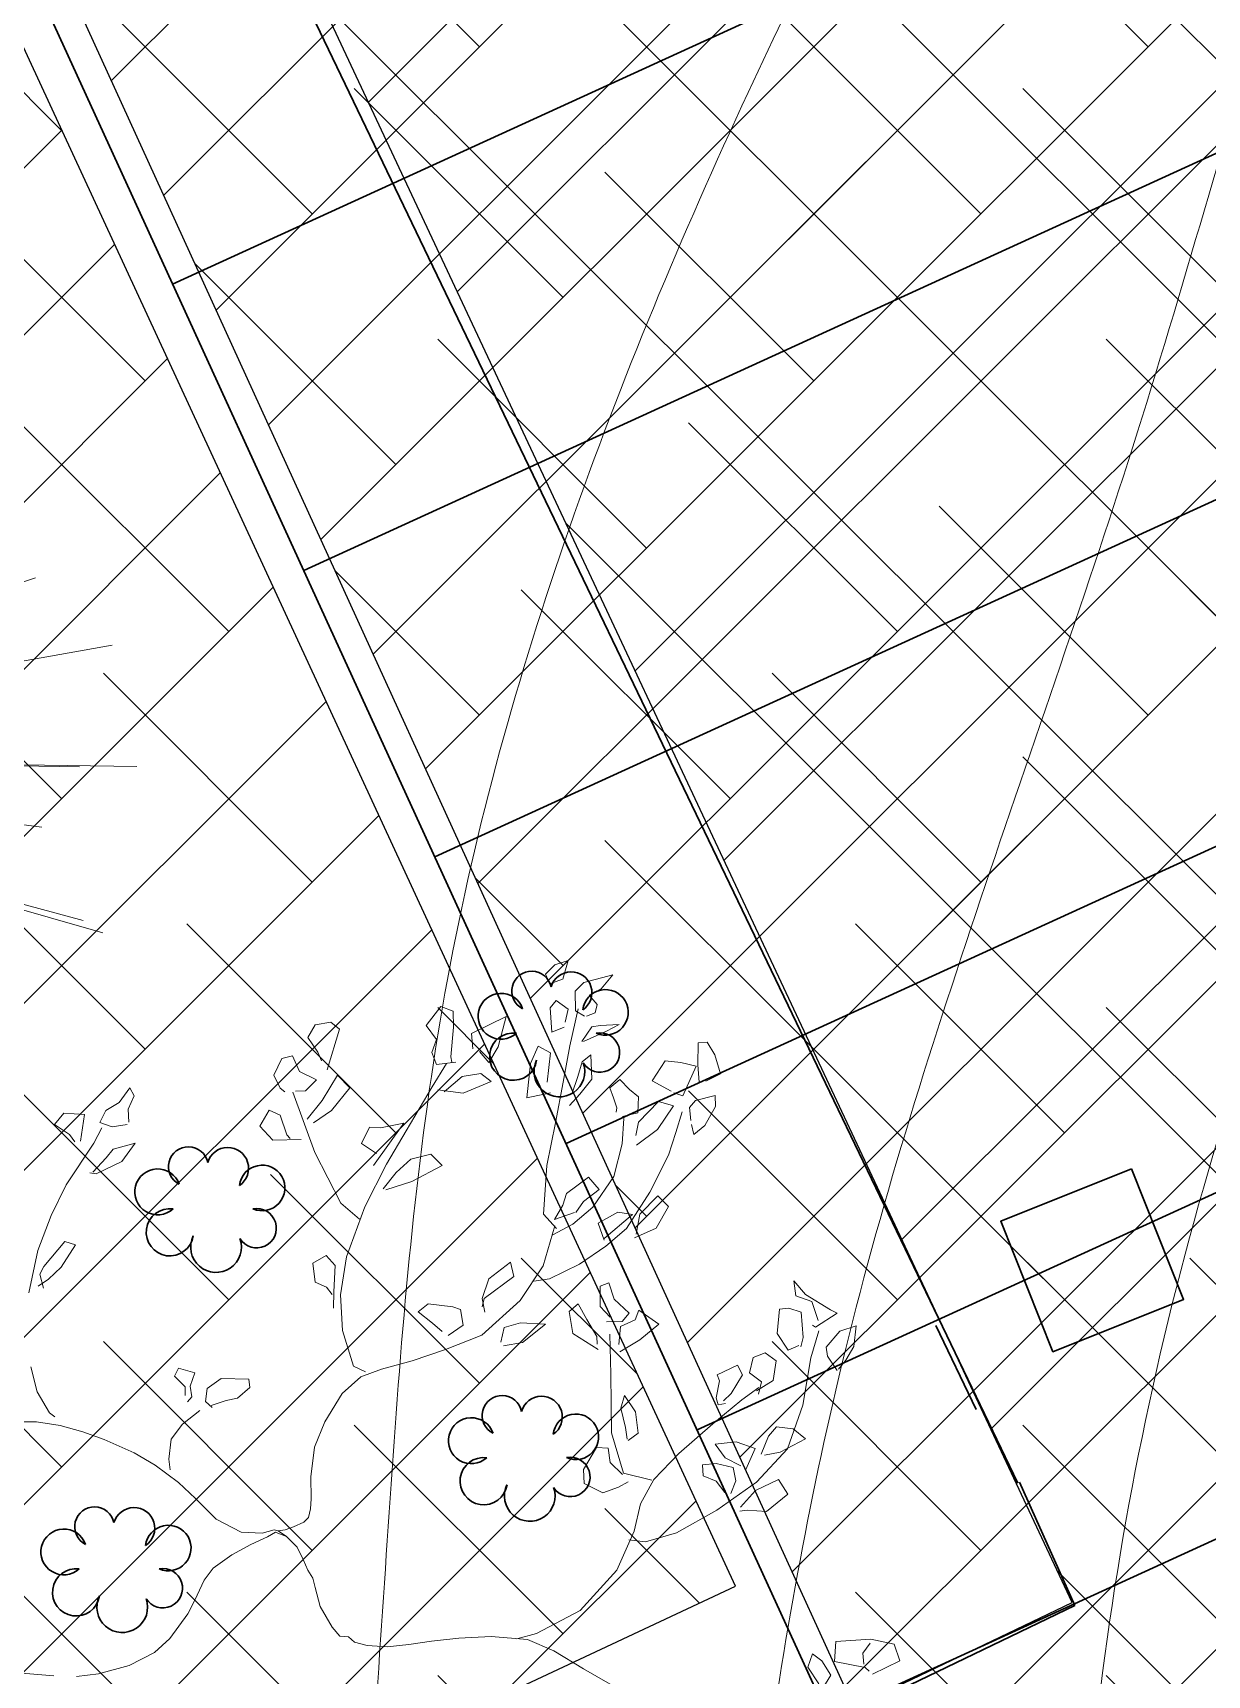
# Model space of a CAD drawing. Header units: millimetres. Extents: x 5637 to 6048, y 3385 to 3927.
# Drawn here: x 5844.73 to 5848.45, y 3737.93 to 3743.14 of the extents above; entities that cross this region are included whole.
import ezdxf

# ---------------------------------------------------------------- set-up
doc = ezdxf.new("R2010")
doc.units = ezdxf.units.MM
doc.linetypes.add('DASHEDX2', pattern=[38.1, 25.4, -12.7])
doc.layers.add('Contour Lines', color=253, linetype='Continuous')
for name, color, linetype, lineweight in [('hatch', 253, 'Continuous', 13), ('project gr', 250, 'Continuous', 30), ('road', 19, 'Continuous', 30), ('trees new', 7, 'Continuous', 20)]:
    doc.layers.add(name, color=color, linetype=linetype, lineweight=lineweight)
doc.layers.add('plants1', color=7, linetype='Continuous', true_color=0x89ee5d)
doc.styles.get("Standard").update_dxf_attribs({"font": 'arial.ttf'})
pattern_1 = [(45, (2816.3681, -1263.7476), (-0.265165043, 0.265165043), []), (135, (2816.3681, -1263.7476), (-0.79549513, 0.265165043), [0.9375, -0.5625])]

# ---------------------------------------------------------------- blocks, each defined once
blk = doc.blocks.new('LCCNDP03')
at = {"color": 0}
for p in [(0.3595, 0.2487), (0.4314, 0.2157), (0.4765, 0.1311), (0.4339, 0.1181), (0.4194, 0.065), (0.4706, 0.0046), (0.488, 0)]:
    blk.add_line(p, (-0.009, -0.0059), dxfattribs=at)
at = {"color": 0, "flags": 1}
for tag, p in [('SIZE', (0, 0)), ('ITEM', (0, -0.0701))]:
    blk.add_attdef(tag, p, '', height=0.0409, dxfattribs=at)
blk = doc.blocks.new('F1')
at = {"color": 92, "linetype": 'Continuous'}
for p, q in [((0.3321, -0.0823), (0.326, -0.0939)), ((0.3425, -0.0984), (0.334, -0.0872)), ((0.2968, -0.0966), (0.2781, -0.1073)), ((0.3021, -0.1009), (0.2993, -0.0986)), ((0.324, -0.1036), (0.3021, -0.1009)), ((0.3033, -0.1032), (0.3044, -0.1108)), ((0.3241, -0.1177), (0.324, -0.1036)), ((0.326, -0.0939), (0.3331, -0.1036)), ((0.3331, -0.1036), (0.3398, -0.1081)), ((0.3398, -0.1081), (0.3425, -0.0984)), ((0.2781, -0.1073), (0.2829, -0.1187)), ((0.3044, -0.1108), (0.2998, -0.1183)), ((0.2829, -0.1187), (0.2996, -0.121)), ((0.2996, -0.121), (0.3241, -0.1177)), ((0.3648, -0.2191), (0.3791, -0.2059)), ((0.3791, -0.2059), (0.3928, -0.2061)), ((0.3976, -0.2079), (0.3878, -0.2202)), ((0.3928, -0.2061), (0.3978, -0.205)), ((0.372, -0.2291), (0.3648, -0.2191)), ((0.405, -0.217), (0.402, -0.2262)), ((0.4158, -0.2249), (0.4093, -0.2175)), ((0.4778, -0.2202), (0.4843, -0.2162)), ((0.4843, -0.2162), (0.495, -0.2113)), ((0.495, -0.2113), (0.5087, -0.217)), ((0.5087, -0.217), (0.5098, -0.2268)), ((0.3878, -0.2202), (0.372, -0.2291)), ((0.402, -0.2262), (0.4045, -0.2353)), ((0.4253, -0.2282), (0.4158, -0.2249)), ((0.4263, -0.2357), (0.4253, -0.2282)), ((0.4912, -0.233), (0.482, -0.2253)), ((0.5098, -0.2268), (0.5017, -0.2429)), ((0.3955, -0.2346), (0.3901, -0.2498)), ((0.4106, -0.2419), (0.3993, -0.2369)), ((0.4045, -0.2353), (0.4168, -0.2373)), ((0.4183, -0.251), (0.4106, -0.2419)), ((0.4168, -0.2373), (0.4263, -0.2357)), ((0.4935, -0.2431), (0.4912, -0.233)), ((0.5017, -0.2429), (0.4935, -0.2431)), ((0.884, -0.2388), (0.8881, -0.2413)), ((0.3721, -0.2483), (0.355, -0.2591)), ((0.3831, -0.2456), (0.3721, -0.2483)), ((0.3811, -0.2591), (0.3855, -0.246)), ((0.3901, -0.2498), (0.4036, -0.2537)), ((0.4036, -0.2537), (0.4183, -0.251)), ((0.4796, -0.2493), (0.473, -0.2551)), ((0.4823, -0.2585), (0.4805, -0.2504)), ((0.7644, -0.2585), (0.7747, -0.2541)), ((0.7739, -0.2529), (0.7789, -0.2568)), ((0.355, -0.2591), (0.3643, -0.2655)), ((0.3643, -0.2655), (0.376, -0.2661)), ((0.376, -0.2661), (0.3811, -0.2591)), ((0.473, -0.2551), (0.476, -0.2698)), ((0.4863, -0.2719), (0.4823, -0.2585)), ((0.7484, -0.2686), (0.7564, -0.2607)), ((0.7564, -0.2607), (0.7644, -0.2585)), ((0.7782, -0.2659), (0.769, -0.2738)), ((0.7789, -0.2568), (0.7782, -0.2659)), ((0.7915, -0.2556), (0.7887, -0.2593)), ((0.7887, -0.2593), (0.7904, -0.2669)), ((0.7939, -0.2661), (0.7935, -0.2601)), ((0.8019, -0.2732), (0.7939, -0.2661)), ((0.476, -0.2698), (0.4845, -0.281)), ((0.4845, -0.281), (0.4863, -0.2719)), ((0.7494, -0.2746), (0.7484, -0.2686)), ((0.769, -0.2738), (0.7494, -0.2746)), ((0.7904, -0.2669), (0.7877, -0.2765)), ((0.7877, -0.2765), (0.7994, -0.279)), ((0.7994, -0.279), (0.8019, -0.2732)), ((0.3888, -0.297), (0.3901, -0.2881)), ((0.4025, -0.3011), (0.4096, -0.2874)), ((0.4096, -0.2874), (0.4146, -0.2819)), ((0.413, -0.28), (0.418, -0.2787)), ((0.418, -0.2787), (0.4198, -0.2835)), ((0.4198, -0.2835), (0.4183, -0.2957)), ((0.3806, -0.2986), (0.3793, -0.3125)), ((0.3918, -0.2905), (0.3806, -0.2986)), ((0.3975, -0.3028), (0.3888, -0.297)), ((0.4063, -0.3075), (0.4025, -0.3011)), ((0.4203, -0.2999), (0.4063, -0.3075)), ((0.4183, -0.2957), (0.4203, -0.2999)), ((0.3305, -0.3162), (0.3351, -0.3096)), ((0.336, -0.3086), (0.3436, -0.3183)), ((0.3793, -0.3125), (0.3876, -0.3177)), ((0.3958, -0.3137), (0.3975, -0.3028)), ((0.4897, -0.3113), (0.4763, -0.3208)), ((0.5052, -0.3121), (0.5238, -0.322)), ((0.5718, -0.31), (0.5587, -0.3133)), ((0.5722, -0.3231), (0.574, -0.3125)), ((0.3255, -0.3262), (0.3305, -0.3162)), ((0.3436, -0.3183), (0.3448, -0.3245)), ((0.3616, -0.3303), (0.3626, -0.3235)), ((0.3641, -0.3243), (0.3715, -0.3206)), ((0.3715, -0.3206), (0.38, -0.3317)), ((0.3876, -0.3177), (0.3958, -0.3137)), ((0.4763, -0.3208), (0.4636, -0.3328)), ((0.4905, -0.3293), (0.4908, -0.3166)), ((0.5067, -0.3212), (0.506, -0.3158)), ((0.5145, -0.3326), (0.5067, -0.3212)), ((0.5238, -0.322), (0.5273, -0.3373)), ((0.5587, -0.3133), (0.5433, -0.3274)), ((0.561, -0.3272), (0.5722, -0.3231)), ((0.6112, -0.3148), (0.6012, -0.3228)), ((0.6012, -0.3228), (0.6038, -0.3336)), ((0.6228, -0.3226), (0.6157, -0.3173)), ((0.6335, -0.3299), (0.6228, -0.3226)), ((0.3248, -0.3409), (0.3255, -0.3262)), ((0.3448, -0.3245), (0.336, -0.3363)), ((0.364, -0.3479), (0.3616, -0.3303)), ((0.38, -0.3317), (0.3796, -0.3489)), ((0.4636, -0.3328), (0.4785, -0.3417)), ((0.4785, -0.3417), (0.4805, -0.3346)), ((0.4805, -0.3346), (0.4905, -0.3293)), ((0.4895, -0.3328), (0.485, -0.339)), ((0.5005, -0.332), (0.4895, -0.3328)), ((0.5058, -0.3423), (0.4982, -0.3353)), ((0.5213, -0.3433), (0.5145, -0.3326)), ((0.5433, -0.3274), (0.561, -0.3272)), ((0.5867, -0.333), (0.5892, -0.3425)), ((0.6038, -0.3336), (0.6095, -0.3351)), ((0.6095, -0.3351), (0.6268, -0.3361)), ((0.6268, -0.3361), (0.6335, -0.3299)), ((0.6932, -0.3286), (0.6939, -0.34)), ((0.8867, -0.3444), (0.8952, -0.3355)), ((0.8952, -0.3355), (0.9021, -0.3299)), ((0.8981, -0.3288), (0.9014, -0.3384)), ((0.336, -0.3363), (0.3248, -0.3409)), ((0.3533, -0.338), (0.3388, -0.3489)), ((0.3571, -0.356), (0.3518, -0.3429)), ((0.3556, -0.3394), (0.3533, -0.338)), ((0.485, -0.339), (0.4963, -0.3483)), ((0.5067, -0.3566), (0.5058, -0.3423)), ((0.5273, -0.3373), (0.5213, -0.3433)), ((0.568, -0.3593), (0.5877, -0.3425)), ((0.5892, -0.3425), (0.5853, -0.3566)), ((0.5877, -0.3425), (0.5888, -0.3365)), ((0.6939, -0.34), (0.6942, -0.3587)), ((0.6992, -0.3429), (0.6949, -0.3382)), ((0.7075, -0.346), (0.6992, -0.3429)), ((0.71, -0.3593), (0.7075, -0.346)), ((0.8777, -0.3609), (0.8867, -0.3444)), ((0.8989, -0.3442), (0.8854, -0.3626)), ((0.9014, -0.3384), (0.8989, -0.3442)), ((0.3388, -0.3489), (0.3435, -0.351)), ((0.3435, -0.351), (0.3618, -0.3607)), ((0.3686, -0.3593), (0.3571, -0.356)), ((0.373, -0.3502), (0.364, -0.3479)), ((0.3796, -0.3489), (0.373, -0.3502)), ((0.4963, -0.3483), (0.5007, -0.3595)), ((0.5007, -0.3595), (0.5067, -0.3566)), ((0.5853, -0.3566), (0.571, -0.3694)), ((0.6942, -0.3587), (0.7009, -0.3653)), ((0.3618, -0.3607), (0.3708, -0.3696)), ((0.3708, -0.3696), (0.3686, -0.3593)), ((0.571, -0.3694), (0.568, -0.3593)), ((0.7009, -0.3653), (0.71, -0.3593)), ((0.8854, -0.3626), (0.8777, -0.3609)), ((0.4848, -0.3924), (0.4701, -0.4001)), ((0.5063, -0.3905), (0.4875, -0.4086)), ((0.5112, -0.4009), (0.5062, -0.3893)), ((0.4701, -0.4001), (0.4625, -0.416)), ((0.4823, -0.4092), (0.4838, -0.3949)), ((0.4978, -0.4096), (0.5112, -0.4009)), ((0.5283, -0.4073), (0.542, -0.4015)), ((0.542, -0.4015), (0.5368, -0.4119)), ((0.4625, -0.416), (0.4705, -0.4231)), ((0.4705, -0.4231), (0.4823, -0.4092)), ((0.4875, -0.4086), (0.4978, -0.4096)), ((0.512, -0.4247), (0.5225, -0.4154)), ((0.5225, -0.4154), (0.5273, -0.4073)), ((0.5368, -0.4119), (0.5348, -0.4202)), ((0.6622, -0.4144), (0.6443, -0.4214)), ((0.6557, -0.427), (0.6639, -0.415)), ((0.8492, -0.4216), (0.8666, -0.4119)), ((0.8691, -0.4129), (0.8604, -0.4235)), ((0.8666, -0.4119), (0.8711, -0.4123)), ((0.5202, -0.4328), (0.512, -0.4247)), ((0.5348, -0.4202), (0.5202, -0.4328)), ((0.6443, -0.4214), (0.6235, -0.434)), ((0.646, -0.4371), (0.6557, -0.427)), ((0.8407, -0.4353), (0.8492, -0.4216)), ((0.8604, -0.4235), (0.8559, -0.4299)), ((0.6235, -0.434), (0.6322, -0.4415)), ((0.6322, -0.4415), (0.646, -0.4371)), ((0.6719, -0.4309), (0.6525, -0.4622)), ((0.6815, -0.4458), (0.6704, -0.4394)), ((0.8559, -0.4299), (0.8407, -0.4353)), ((0.8791, -0.434), (0.8777, -0.4529)), ((0.8872, -0.4382), (0.8831, -0.4332)), ((0.8982, -0.4446), (0.8872, -0.4382)), ((0.6765, -0.4576), (0.6815, -0.4458)), ((0.724, -0.4458), (0.744, -0.444)), ((0.7344, -0.4483), (0.7319, -0.446)), ((0.74, -0.4618), (0.7344, -0.4483)), ((0.744, -0.444), (0.7537, -0.4531)), ((0.8472, -0.4589), (0.8461, -0.4498)), ((0.8471, -0.4481), (0.8576, -0.4456)), ((0.8576, -0.4456), (0.8664, -0.4481)), ((0.8664, -0.4481), (0.8627, -0.4568)), ((0.8922, -0.4529), (0.8982, -0.4446)), ((0.4878, -0.4576), (0.4738, -0.4698)), ((0.6525, -0.4622), (0.6687, -0.4578)), ((0.6687, -0.4578), (0.6765, -0.4576)), ((0.7162, -0.458), (0.704, -0.4676)), ((0.711, -0.4742), (0.7207, -0.4603)), ((0.7479, -0.4649), (0.74, -0.4618)), ((0.7537, -0.4531), (0.7479, -0.4649)), ((0.8436, -0.4686), (0.8472, -0.4589)), ((0.8539, -0.4632), (0.8471, -0.474)), ((0.8627, -0.4568), (0.8539, -0.4632)), ((0.8777, -0.4529), (0.8922, -0.4529)), ((0.4408, -0.4748), (0.4341, -0.4887)), ((0.448, -0.4678), (0.4408, -0.4748)), ((0.4501, -0.4748), (0.448, -0.4678)), ((0.4738, -0.4698), (0.4636, -0.487)), ((0.4745, -0.4895), (0.4875, -0.474)), ((0.4875, -0.474), (0.4887, -0.4645)), ((0.704, -0.4676), (0.6922, -0.4845)), ((0.7015, -0.4928), (0.711, -0.4742)), ((0.8471, -0.474), (0.8436, -0.4686)), ((0.4525, -0.4866), (0.4508, -0.4777)), ((0.499, -0.4771), (0.4885, -0.4804)), ((0.4885, -0.4804), (0.4888, -0.4918)), ((0.5035, -0.4831), (0.5038, -0.48)), ((0.5062, -0.4899), (0.5035, -0.4831)), ((0.537, -0.4825), (0.5302, -0.4908)), ((0.5508, -0.4905), (0.5673, -0.4858)), ((0.5673, -0.4858), (0.5663, -0.51)), ((0.6123, -0.486), (0.5932, -0.4955)), ((0.6302, -0.4872), (0.6123, -0.486)), ((0.6137, -0.4976), (0.6258, -0.486)), ((0.6922, -0.4845), (0.7015, -0.4928)), ((0.7234, -0.4802), (0.7162, -0.4885)), ((0.7302, -0.4794), (0.7234, -0.4802)), ((0.7412, -0.4808), (0.7379, -0.4785)), ((0.7464, -0.4897), (0.7412, -0.4808)), ((0.4341, -0.4887), (0.435, -0.4963)), ((0.435, -0.4963), (0.4485, -0.492)), ((0.4485, -0.492), (0.4525, -0.4866)), ((0.4576, -0.4945), (0.4496, -0.5162)), ((0.464, -0.4963), (0.4576, -0.4945)), ((0.4636, -0.487), (0.4745, -0.4895)), ((0.4798, -0.5036), (0.466, -0.4974)), ((0.4888, -0.4918), (0.4955, -0.4966)), ((0.4955, -0.4966), (0.5027, -0.503)), ((0.5027, -0.503), (0.5093, -0.4968)), ((0.5093, -0.4968), (0.5062, -0.4899)), ((0.5302, -0.4908), (0.5225, -0.5019)), ((0.5325, -0.5032), (0.5358, -0.4905)), ((0.5528, -0.5185), (0.5537, -0.4978)), ((0.5932, -0.4955), (0.6007, -0.5007)), ((0.6007, -0.5007), (0.6137, -0.4976)), ((0.709, -0.4961), (0.7024, -0.5251)), ((0.7162, -0.4885), (0.7285, -0.4934)), ((0.7285, -0.4934), (0.7342, -0.5042)), ((0.7415, -0.5019), (0.7464, -0.4897)), ((0.4421, -0.5059), (0.4323, -0.5119)), ((0.4486, -0.517), (0.4468, -0.505)), ((0.4718, -0.5183), (0.4798, -0.5036)), ((0.5225, -0.5019), (0.5243, -0.5191)), ((0.53, -0.5137), (0.5325, -0.5032)), ((0.5898, -0.5204), (0.5957, -0.5088)), ((0.5957, -0.5088), (0.6028, -0.5162)), ((0.6188, -0.5075), (0.6323, -0.505)), ((0.6227, -0.511), (0.6217, -0.5073)), ((0.6323, -0.505), (0.6362, -0.5131)), ((0.7164, -0.5079), (0.7135, -0.5021)), ((0.7242, -0.5177), (0.7164, -0.5079)), ((0.7342, -0.5042), (0.7415, -0.5019)), ((0.4323, -0.5119), (0.4371, -0.5249)), ((0.4493, -0.5326), (0.4486, -0.517)), ((0.4496, -0.5162), (0.4606, -0.5179)), ((0.4606, -0.5179), (0.4718, -0.5183)), ((0.5243, -0.5191), (0.53, -0.5137)), ((0.5617, -0.5226), (0.5528, -0.5185)), ((0.5663, -0.51), (0.5617, -0.5226)), ((0.5857, -0.5421), (0.5898, -0.5204)), ((0.6077, -0.5177), (0.6093, -0.5284)), ((0.6222, -0.532), (0.6227, -0.511)), ((0.6362, -0.5131), (0.6337, -0.5226)), ((0.7197, -0.527), (0.7242, -0.5177)), ((0.4371, -0.5249), (0.443, -0.5336)), ((0.443, -0.5336), (0.4493, -0.5326)), ((0.53, -0.528), (0.5145, -0.5365)), ((0.525, -0.5388), (0.5313, -0.528)), ((0.6093, -0.5284), (0.5857, -0.5421)), ((0.6232, -0.5433), (0.6222, -0.532)), ((0.6415, -0.532), (0.632, -0.546)), ((0.6337, -0.5226), (0.6415, -0.532)), ((0.7024, -0.5251), (0.7087, -0.5297)), ((0.7087, -0.5297), (0.7197, -0.527)), ((0.5145, -0.5365), (0.5058, -0.5417)), ((0.5058, -0.5417), (0.5192, -0.5402)), ((0.5192, -0.5402), (0.525, -0.5388)), ((0.544, -0.5409), (0.5423, -0.5502)), ((0.5527, -0.5332), (0.5443, -0.5373)), ((0.5552, -0.5502), (0.5527, -0.5332)), ((0.632, -0.546), (0.6232, -0.5433)), ((0.5232, -0.5489), (0.5222, -0.5549)), ((0.5222, -0.5549), (0.5283, -0.5609)), ((0.5292, -0.546), (0.5232, -0.5489)), ((0.5372, -0.5493), (0.5307, -0.546)), ((0.5383, -0.5632), (0.5372, -0.5493)), ((0.5423, -0.5502), (0.5512, -0.5556)), ((0.5512, -0.5556), (0.5552, -0.5502)), ((0.5202, -0.5659), (0.5127, -0.5765)), ((0.5283, -0.5609), (0.5202, -0.5659)), ((0.5327, -0.5696), (0.5383, -0.5632)), ((0.5565, -0.5672), (0.5478, -0.5709)), ((0.56, -0.5738), (0.5565, -0.5672)), ((0.5127, -0.5765), (0.5327, -0.5696)), ((0.5477, -0.5711), (0.5447, -0.5845)), ((0.5538, -0.5808), (0.56, -0.5738)), ((0.5447, -0.5845), (0.5538, -0.5808))]:
    blk.add_line(p, q, dxfattribs=at)
at = {"color": 33, "linetype": 'Continuous'}
for p, q in [((0.5351, -0.1092), (0.5053, -0.1274)), ((0.5487, -0.1046), (0.5351, -0.1092)), ((0.5053, -0.1274), (0.4816, -0.1576)), ((0.4816, -0.1576), (0.4712, -0.1858)), ((0.4628, -0.179), (0.4413, -0.1868)), ((0.4746, -0.1794), (0.4628, -0.179)), ((0.4413, -0.1868), (0.4141, -0.2046)), ((0.4712, -0.1858), (0.468, -0.2055)), ((0.4141, -0.2046), (0.3874, -0.2262)), ((0.468, -0.2055), (0.4599, -0.2231)), ((0.8004, -0.2071), (0.802, -0.2144)), ((0.802, -0.2144), (0.8012, -0.2286)), ((0.3874, -0.2262), (0.3673, -0.251)), ((0.4599, -0.2231), (0.4435, -0.2427)), ((0.8012, -0.2286), (0.7939, -0.2396)), ((0.4435, -0.2427), (0.421, -0.2651)), ((0.7939, -0.2396), (0.7824, -0.2502)), ((0.8881, -0.2413), (0.8977, -0.2556)), ((0.3673, -0.251), (0.3585, -0.2825)), ((0.421, -0.2651), (0.4017, -0.2833)), ((0.8977, -0.2556), (0.9033, -0.2729)), ((0.3585, -0.2825), (0.3551, -0.3162)), ((0.4017, -0.2833), (0.3904, -0.293)), ((0.6677, -0.2852), (0.6765, -0.2887)), ((0.6765, -0.2887), (0.6858, -0.3133)), ((0.3551, -0.3162), (0.3508, -0.3357)), ((0.6858, -0.3133), (0.689, -0.3382)), ((0.9082, -0.3249), (0.9039, -0.3551)), ((0.689, -0.3382), (0.6866, -0.3653)), ((0.5536, -0.357), (0.5427, -0.3595)), ((0.9039, -0.3551), (0.8963, -0.3804)), ((0.5427, -0.3595), (0.5224, -0.3711)), ((0.6866, -0.3653), (0.6761, -0.4013)), ((0.5224, -0.3711), (0.5047, -0.3852)), ((0.8963, -0.3804), (0.8871, -0.4026)), ((0.5047, -0.3852), (0.4909, -0.3986)), ((0.4909, -0.3986), (0.4762, -0.4253)), ((0.5403, -0.3953), (0.5499, -0.4046)), ((0.5499, -0.4046), (0.5499, -0.439)), ((0.6761, -0.4013), (0.6628, -0.4324)), ((0.8871, -0.4026), (0.8698, -0.4332)), ((0.4762, -0.4253), (0.465, -0.4522)), ((0.5499, -0.439), (0.5459, -0.4696)), ((0.6628, -0.4324), (0.6506, -0.4568)), ((0.8698, -0.4332), (0.8648, -0.4444)), ((0.465, -0.4522), (0.4609, -0.4684)), ((0.6506, -0.4568), (0.6345, -0.4891)), ((0.4609, -0.4684), (0.4573, -0.4833)), ((0.5459, -0.4696), (0.5425, -0.4984)), ((0.6345, -0.4891), (0.6255, -0.5061)), ((0.5425, -0.4984), (0.5395, -0.5243)), ((0.5395, -0.5243), (0.5355, -0.5508))]:
    blk.add_line(p, q, dxfattribs=at)
for points in [[(0.7235, -0.1682), (0.7289, -0.1645), (0.7402, -0.1582), (0.7531, -0.15), (0.7655, -0.1398), (0.7713, -0.1309), (0.777, -0.1164), (0.7812, -0.1065), (0.7926, -0.0883), (0.8029, -0.0777), (0.82, -0.0672), (0.8411, -0.0601), (0.8565, -0.057)], [(0.8726, -0.0564), (0.8951, -0.0568)], [(0.7235, -0.1682), (0.7217, -0.1676), (0.7155, -0.1655), (0.7075, -0.1587), (0.7026, -0.1502), (0.6988, -0.1429), (0.695, -0.1375), (0.6928, -0.1311), (0.6884, -0.1179), (0.6791, -0.104), (0.6731, -0.098), (0.6671, -0.0978), (0.6626, -0.0945), (0.6536, -0.0926), (0.6395, -0.0928), (0.6243, -0.0953), (0.6086, -0.0988), (0.5895, -0.1021), (0.5668, -0.105), (0.5411, -0.1046), (0.522, -0.0978), (0.5003, -0.0866), (0.4808, -0.0771)], [(0.7155, -0.1655), (0.7217, -0.1692), (0.7167, -0.1703), (0.7111, -0.1727), (0.704, -0.1765), (0.7008, -0.18), (0.6998, -0.1862), (0.7, -0.1932), (0.7012, -0.2088), (0.7, -0.2299), (0.694, -0.2481), (0.6831, -0.269), (0.6707, -0.2816), (0.6566, -0.2879), (0.6355, -0.2951), (0.6126, -0.3048), (0.5877, -0.3166), (0.5622, -0.3427), (0.5477, -0.3684), (0.5415, -0.397)], [(0.7217, -0.1692), (0.7245, -0.1698), (0.7328, -0.1667), (0.7476, -0.1665), (0.7657, -0.1744), (0.775, -0.1825), (0.7812, -0.1879), (0.794, -0.1984), (0.8113, -0.2096), (0.8266, -0.2173), (0.8483, -0.2251), (0.8636, -0.2297), (0.88, -0.233), (0.8967, -0.2344), (0.9134, -0.2332), (0.9379, -0.2305), (0.9632, -0.2324), (0.9943, -0.2446)], [(0.4611, -0.2226), (0.4814, -0.2262), (0.4917, -0.2541), (0.4951, -0.2953), (0.4977, -0.3233)], [(0.5429, -0.3903), (0.5288, -0.399), (0.5156, -0.4119), (0.5023, -0.4346), (0.4981, -0.458), (0.4981, -0.4758)], [(0.6791, -0.3924), (0.693, -0.4028), (0.7137, -0.4371), (0.7322, -0.4787)]]:
    blk.add_lwpolyline(points, dxfattribs=at)
blk = doc.blocks.new('698')
at = {"layer": 'trees new', "color": 1, "lineweight": 30}
for centre, radius, start, end in [((2753.4206, 4756.0083), 0.063, 11.8154, 242.9742), ((2753.5458, 4756.0032), 0.066, 304.0063, 164.1291), ((2753.6546, 4755.9406), 0.0723, 246.3205, 173.7228), ((2753.3233, 4755.9281), 0.0728, 19.3407, 312.189), ((2753.3622, 4755.7998), 0.075, 82.3537, 351.3064), ((2753.6373, 4755.813), 0.0625, 212.0432, 100.8032), ((2753.5085, 4755.7529), 0.0805, 153.751, 19.5562)]:
    blk.add_arc(centre, radius, start, end, dxfattribs=at)

msp = doc.modelspace()

# ---------------------------------------------------------------- hatches: boundary and pattern name
at = {"layer": 'hatch'}
h = msp.add_hatch(dxfattribs=at)
h.set_pattern_fill('ANSI37', color=256, scale=5, style=0)
h.set_pattern_definition([(45, (2816.3681, -1263.7476), (-0.44194174, 0.44194174), []), (135, (2816.3681, -1263.7476), (-0.44194174, -0.44194174), [])])
h.paths.add_polyline_path([(5845.3126, 3743.9473), (5850.6415, 3746.5225), (5853.229, 3741.1286), (5849.4473, 3739.3389), (5850.3927, 3737.3753), (5854.2242, 3739.2147), (5856.7648, 3733.8572), (5851.3907, 3731.1975), (5848.6939, 3736.8333), (5845.5897, 3735.3262), (5848.5317, 3729.196), (5843.8791, 3726.8843), (5844.6504, 3725.3184), (5839.2863, 3722.794), (5838.5647, 3724.186), (5833.9619, 3721.9986), (5831.5485, 3726.8705), (5827.3606, 3724.825), (5825.9283, 3727.5676), (5848.0246, 3738.1611)])
edge = h.paths.add_edge_path(flags=16)
edge.add_line((5837.0068, 3729.4721), (5840.907, 3731.3672))
edge.add_line((5840.907, 3731.3672), (5842.1207, 3728.8998))
edge.add_line((5842.1207, 3728.8998), (5838.1882, 3727.0103))
edge.add_line((5838.1882, 3727.0103), (5837.0199, 3729.442))
at = {"layer": 'plants1'}
h = msp.add_hatch(dxfattribs=at)
h.set_pattern_fill('ANSI38', color=256, scale=3, style=0)
h.set_pattern_definition(pattern_1)
h.paths.add_polyline_path([(5870.3125, 3744.3793), (5874.7779, 3746.3855), (5875.6062, 3746.724), (5876.7921, 3744.1475), (5877.7351, 3742.1647), (5869.5407, 3733.3364), (5853.8093, 3726.2344), (5851.8534, 3727.921), (5842.9467, 3747.4399), (5847.6748, 3749.8082), (5839.8228, 3765.658), (5841.7782, 3768.2633), (5864.1062, 3764.0312), (5865.9149, 3759.9999), (5862.5089, 3758.2206), (5863.5473, 3758.7658), (5867.8185, 3749.6286)])
h = msp.add_hatch(dxfattribs=at)
h.set_pattern_fill('ANSI38', color=256, scale=3, style=0)
h.set_pattern_definition(pattern_1)
edge = h.paths.add_edge_path()
edge.add_line((5842.472, 3747.8318), (5835.1396, 3744.5093))
edge.add_line((5835.1396, 3744.5093), (5836.1814, 3742.2277))
edge.add_line((5836.1814, 3742.2277), (5835.7006, 3741.9475))
edge.add_line((5835.7006, 3741.9475), (5836.2615, 3740.8266))
edge.add_line((5836.2615, 3740.8266), (5836.7824, 3741.0268))
edge.add_line((5836.7824, 3741.0268), (5838.2649, 3737.7044))
edge.add_line((5838.2649, 3737.7044), (5835.5002, 3736.4234))
edge.add_line((5835.5002, 3736.4234), (5835.941, 3735.3827))
edge.add_line((5835.941, 3735.3827), (5830.6887, 3733.0885))
edge.add_line((5830.6887, 3733.0885), (5831.7706, 3731.0871))
edge.add_line((5831.7706, 3731.0871), (5846.9561, 3738.2123))
edge.add_line((5846.9561, 3738.2123), (5842.5089, 3747.8317))
h = msp.add_hatch(dxfattribs=at)
h.set_pattern_fill('ANSI38', color=256, scale=3, style=0)
h.set_pattern_definition(pattern_1)
edge = h.paths.add_edge_path()
edge.add_line((5897.4055, 3740.5419), (5897.6905, 3738.9281))
edge.add_line((5897.6905, 3738.9281), (5879.9754, 3734.0867))
edge.add_line((5879.9754, 3734.0867), (5854.5437, 3722.5372))
edge.add_line((5854.5437, 3722.5372), (5855.921, 3719.5943))
edge.add_line((5855.921, 3719.5943), (5855.3036, 3719.452))
edge.add_line((5855.3036, 3719.452), (5854.4012, 3721.6353))
edge.add_line((5854.4012, 3721.6353), (5848.4646, 3718.9298))
edge.add_line((5848.4646, 3718.9298), (5850.8392, 3713.4239))
edge.add_line((5850.8392, 3713.4239), (5842.6987, 3709.94))
edge.add_line((5842.6987, 3709.94), (5839.8015, 3715.9205))
edge.add_line((5839.8015, 3715.9205), (5834.5773, 3713.5473))
edge.add_arc((5835.2577, 3712.0495), 1.6451, 114.4309, 325.875)
edge.add_line((5836.6195, 3711.1266), (5856.4717, 3702.488))
edge.add_line((5856.4717, 3702.488), (5867.0627, 3707.3769))
edge.add_arc((5873.0871, 3706.6915), 6.0633, 121.04935, 173.50922, ccw=False)
edge.add_line((5869.9599, 3711.886), (5868.63, 3714.7814))
edge.add_line((5868.63, 3714.7814), (5869.7224, 3716.2053))
edge.add_line((5869.7224, 3716.2053), (5871.9546, 3719.0057))
edge.add_line((5871.9546, 3719.0057), (5876.4399, 3722.7697))
edge.add_line((5876.4399, 3722.7697), (5878.9571, 3724.0987))
edge.add_line((5878.9571, 3724.0987), (5882.8515, 3726.0448))
edge.add_line((5882.8515, 3726.0448), (5887.4109, 3727.2789))
edge.add_line((5887.4109, 3727.2789), (5891.5903, 3727.5637))
edge.add_line((5891.5903, 3727.5637), (5894.3668, 3727.8007))
edge.add_line((5894.3668, 3727.8007), (5896.124, 3727.4685))
edge.add_line((5896.124, 3727.4685), (5897.4063, 3724.7156))
edge.add_line((5897.4063, 3724.7156), (5899.9235, 3725.0478))
edge.add_line((5899.9235, 3725.0478), (5902.5831, 3724.2884))
edge.add_line((5902.5831, 3724.2884), (5904.2929, 3722.6271))
edge.add_line((5904.2929, 3722.6271), (5905.1478, 3721.1557))
edge.add_line((5905.1478, 3721.1557), (5905.4327, 3718.8774))
edge.add_line((5905.4327, 3718.8774), (5905.0338, 3716.9956))
edge.add_line((5905.0338, 3716.9956), (5903.8052, 3714.9312))
edge.add_line((5903.8052, 3714.9312), (5902.1066, 3713.1423))
edge.add_line((5902.1066, 3713.1423), (5904.8249, 3706.6939))
edge.add_line((5904.8249, 3706.6939), (5913.6016, 3710.9508))
edge.add_line((5913.6016, 3710.9508), (5916.9891, 3704.0377))
edge.add_line((5916.9891, 3704.0377), (5916.0392, 3703.4682))
edge.add_line((5916.0392, 3703.4682), (5955.3993, 3619.7722))
edge.add_arc((5958.5141, 3621.237), 3.4421, 205.1864, 296.568)
edge.add_line((5960.0536, 3618.1584), (5960.7185, 3616.7344))
edge.add_line((5960.7185, 3616.7344), (5970.0541, 3621.1932))
edge.add_line((5970.0541, 3621.1932), (5969.5669, 3622.2232))
edge.add_line((5969.5669, 3622.2232), (5974.5169, 3624.7363))
edge.add_line((5974.5169, 3624.7363), (5976.9017, 3619.6043))
edge.add_line((5976.9017, 3619.6043), (5973.2146, 3617.8674))
edge.add_line((5973.2146, 3617.8674), (5974.5955, 3615.2006))
edge.add_line((5974.5955, 3615.2006), (5975.9448, 3615.8298))
edge.add_line((5975.9448, 3615.8298), (5983.4739, 3599.6899))
edge.add_line((5983.4739, 3599.6899), (5982.1708, 3599.0864))
edge.add_line((5982.1708, 3599.0864), (5986.4741, 3589.776))
edge.add_line((5986.4741, 3589.776), (5989.0564, 3590.7586))
edge.add_line((5989.0564, 3590.7586), (5986.2948, 3595.6711))
edge.add_line((5986.2948, 3595.6711), (5986.8254, 3610.7657))
edge.add_line((5986.8254, 3610.7657), (5987.3003, 3617.6955))
edge.add_line((5987.3003, 3617.6955), (5954.7399, 3636.972))
edge.add_line((5954.7399, 3636.972), (5927.5568, 3685.8809))
edge.add_line((5927.5568, 3685.8809), (5923.1399, 3693.6176))
edge.add_line((5923.1399, 3693.6176), (5917.569, 3703.5783))
edge.add_line((5917.569, 3703.5783), (5922.9357, 3711.0777))
edge.add_line((5922.9357, 3711.0777), (5922.7886, 3717.7434))
edge.add_line((5922.7886, 3717.7434), (5908.7781, 3729.7519))
edge.add_line((5908.7781, 3729.7519), (5898.4591, 3739.0125))
edge.add_line((5898.4591, 3739.0125), (5897.6522, 3740.2962))
edge.add_line((5897.6522, 3740.2962), (5897.0593, 3741.366))
edge.add_line((5897.0593, 3741.366), (5897.4055, 3740.5419))

# ---------------------------------------------------------------- linework, layer by layer
at = {"layer": 'Contour Lines', "lineweight": 5, "ltscale": 0.5}
for points, knots in [([(5864.5386, 3742.3002), (5863.9321, 3741.8677), (5862.9676, 3741.0638), (5861.5533, 3741.9566), (5861.3362, 3743.2586), (5861.5144, 3744.9802), (5861.5391, 3747.4941), (5860.445, 3750.5555), (5858.843, 3753.4406), (5857.8509, 3755.9644), (5856.2048, 3757.3073), (5856.3561, 3759.7309), (5855.5588, 3762.1851), (5853.9457, 3764.9605), (5852.7821, 3767.5702), (5850.3731, 3770.3884), (5847.9742, 3773.3919), (5844.3366, 3776.0099), (5840.5768, 3777.9533), (5836.2137, 3779.8307), (5832.3285, 3781.4848), (5828.2816, 3782.4639), (5824.9003, 3782.581), (5821.3714, 3782.4038), (5818.2936, 3783.5868), (5815.9272, 3784.5996), (5813.8613, 3785.1491), (5811.9549, 3785.4178), (5809.306, 3785.5846), (5806.2086, 3785.6633), (5803.4402, 3785.5269), (5800.9939, 3785.8468), (5798.6917, 3786.9212), (5796.2144, 3788.174), (5793.9729, 3789.1212), (5792.1158, 3789.2123), (5791.1009, 3789.2227), (5790.6219, 3789.2276)], [187.458138, 187.458138, 187.458138, 187.458138, 191.595726, 194.146697, 195.656341, 199.288248, 204.571161, 210.551528, 218.482102, 224.524351, 226.45973, 230.677182, 237.678962, 242.025465, 249.876236, 254.678533, 264.184, 272.843779, 281.301583, 289.558662, 301.347303, 306.576767, 314.421953, 321.618364, 327.466242, 333.931531, 337.100944, 340.249971, 345.468419, 353.017709, 358.832541, 362.074889, 367.707312, 373.888799, 378.856515, 382.076847, 384.954897, 384.954897, 384.954897, 384.954897]), ([(5793.0614, 3784.7174), (5793.7685, 3784.7216), (5795.453, 3784.7319), (5798.224, 3784.4343), (5801.2123, 3783.4041), (5804.6196, 3783.5258), (5807.7677, 3783.4581), (5810.4683, 3782.607), (5812.5228, 3781.4889), (5814.2432, 3780.1035), (5816.1365, 3779.3205), (5818.1848, 3778.9006), (5820.2886, 3778.9126), (5822.5968, 3779.3923), (5824.9459, 3779.9418), (5827.6052, 3780.4789), (5830.7585, 3779.994), (5833.8759, 3778.2845), (5837.5138, 3777.508), (5841.1311, 3775.3402), (5844.8707, 3773.827), (5847.4504, 3770.9787), (5849.3727, 3769.1225), (5851.0111, 3766.8205), (5852.4448, 3764.7529), (5853.7965, 3761.9324), (5855.1024, 3759.3708), (5855.9533, 3756.4087), (5857.0449, 3753.9316), (5858.3943, 3751.2955), (5859.2271, 3748.6735), (5859.7575, 3745.8991), (5859.6955, 3743.5388), (5859.0155, 3741.9177), (5859.0362, 3741.1928), (5859.0376, 3741.1622)], [0, 0, 0, 0, 4.241686, 10.106035, 16.641839, 22.965879, 30.38446, 35.42558, 39.77922, 44.357398, 48.605075, 51.916009, 56.864413, 61.089484, 66.03268, 71.372451, 77.243392, 84.702376, 92.539283, 99.252076, 109.917617, 116.227227, 122.050327, 125.941313, 133.144421, 137.103998, 144.692794, 150.340028, 155.535951, 160.90978, 168.095652, 171.935954, 177.847244, 181.98883, 182.17161, 182.17161, 182.17161, 182.17161]), ([(5820.9842, 3777.5819), (5821.8221, 3777.9192), (5823.7517, 3778.6961), (5826.6957, 3779.6691), (5830.3591, 3778.5246), (5834.0461, 3777.5006), (5838.173, 3775.9202), (5841.5288, 3774.2832), (5844.7698, 3772.3937), (5847.442, 3769.9168), (5849.8624, 3767.4082), (5851.524, 3765.1595), (5852.954, 3762.9962), (5853.697, 3760.5468), (5855.2748, 3757.7228), (5856.4087, 3754.5113), (5857.8445, 3750.9617), (5858.461, 3747.528), (5859.0092, 3744.7084), (5858.042, 3742.8129), (5857.8091, 3741.7765), (5857.7505, 3741.1622)], [0, 0, 0, 0, 5.460835, 12.575725, 17.778647, 27.941835, 35.74809, 44.192487, 50.354647, 58.162295, 65.944978, 71.240256, 74.93122, 81.431026, 86.432243, 94.282154, 101.857003, 109.226063, 115.527355, 118.075867, 121.785522, 121.785522, 121.785522, 121.785522]), ([(5884.1866, 3751.3327), (5883.8368, 3751.2203), (5882.6834, 3750.8499), (5881.1913, 3749.5522), (5879.8617, 3747.9875), (5878.5072, 3746.8624), (5876.8113, 3746.5033), (5875.4616, 3745.1792), (5873.5949, 3743.9488), (5871.7041, 3742.4313), (5869.0666, 3741.2101), (5866.7941, 3739.2973), (5864.2793, 3737.669), (5861.7508, 3736.9876), (5859.3477, 3736.311), (5857.5439, 3737.5912), (5856.412, 3738.4958), (5855.214, 3739.5783), (5856.3357, 3741.8314), (5856.9519, 3744.4555), (5857.646, 3747.3593), (5857.2317, 3750.106), (5856.6251, 3752.3143), (5856.1544, 3754.7267), (5855.1333, 3756.4774), (5854.3805, 3758.5754), (5853.4274, 3760.5399), (5852.4045, 3762.2761), (5851.6304, 3763.809), (5850.3663, 3765.8962), (5847.9145, 3767.4242), (5846.2205, 3770.2354), (5843.7249, 3771.7658), (5840.7558, 3773.7806), (5836.827, 3775.4815), (5833.0315, 3776.7274), (5829.9479, 3777.4749), (5827.9707, 3778.318), (5825.8248, 3778.1166), (5823.878, 3777.9326), (5822.6946, 3777.1617), (5822.1212, 3776.9229)], [0, 0, 0, 0, 2.193899, 7.234579, 11.481773, 14.643296, 17.540334, 21.577084, 25.651763, 31.017052, 36.041668, 42.949314, 48.815393, 53.710954, 58.887129, 62.657292, 66.103238, 68.072835, 71.39394, 78.863363, 85.531578, 88.658454, 95.430456, 99.320648, 103.276189, 107.466689, 112.684154, 116.348281, 119.546818, 123.007955, 130.828819, 136.280152, 142.264577, 148.059778, 157.875174, 167.770299, 171.987406, 176.977063, 180.319327, 184.767895, 188.53358, 188.53358, 188.53358, 188.53358]), ([(5837.3376, 3778.0861), (5837.4567, 3778.0356), (5838.3936, 3777.638), (5840.2076, 3776.868), (5842.6127, 3775.8489), (5844.6019, 3774.6281), (5846.1538, 3773.0957), (5848.339, 3771.3916), (5850.545, 3768.7488), (5852.6282, 3766.1697), (5854.1015, 3763.6489), (5854.894, 3760.965), (5855.8422, 3758.3546), (5856.6063, 3755.8394), (5857.808, 3753.9893), (5858.6823, 3751.6203), (5859.5406, 3749.5588), (5860.184, 3747.3512), (5860.3197, 3745.7116), (5860.4742, 3743.6902), (5859.9138, 3742.342), (5859.9855, 3741.3142), (5860.01, 3741.1622)], [94.458054, 94.458054, 94.458054, 94.458054, 95.233835, 100.564332, 106.282819, 110.904938, 114.444879, 119.334483, 127.488963, 134.986208, 139.233738, 144.896943, 151.686556, 155.946122, 160.578588, 164.804215, 171.05724, 173.986691, 178.545504, 180.915837, 186.052834, 186.965062, 186.965062, 186.965062, 186.965062]), ([(5815.3991, 3775.6154), (5815.939, 3775.4576), (5817.5892, 3774.9751), (5820.4265, 3775.2529), (5823.2225, 3776.9136), (5825.9409, 3777.404), (5829.1702, 3777.3043), (5832.0688, 3775.9004), (5835.1793, 3774.6219), (5837.7573, 3773.7907), (5840.269, 3772.8867), (5842.8976, 3771.7871), (5844.8144, 3769.6285), (5847.2741, 3767.7465), (5849.5471, 3765.7494), (5851.3811, 3762.8042), (5853.3703, 3759.9011), (5854.5939, 3756.6721), (5855.7973, 3754.1122), (5856.0121, 3751.5409), (5856.669, 3748.794), (5856.1025, 3745.7378), (5855.3856, 3743.4079), (5855.1842, 3741.4985), (5854.0551, 3740.3529), (5854.2744, 3739.1947), (5854.4593, 3738.5727), (5854.4889, 3738.4818)], [0, 0, 0, 0, 3.368582, 10.296889, 16.256087, 22.696739, 26.554062, 35.473877, 41.563714, 46.820093, 51.68125, 57.653136, 63.583146, 68.704941, 76.288027, 81.505954, 89.448826, 97.308451, 102.199087, 106.233794, 112.677146, 118.959872, 124.488632, 127.443011, 130.175128, 133.359741, 133.916012, 133.916012, 133.916012, 133.916012]), ([(5815.4006, 3774.8479), (5815.9367, 3774.699), (5817.33, 3774.6417), (5819.7037, 3774.579), (5822.4317, 3775.2395), (5824.839, 3776.2989), (5827.0645, 3776.2287), (5829.488, 3776.3587), (5831.9649, 3775.0348), (5835.3361, 3773.4586), (5839.0116, 3772.8256), (5842.063, 3770.9181), (5844.2864, 3769.1961), (5846.3598, 3767.1227), (5848.6923, 3765.205), (5850.5916, 3763.0046), (5852.2842, 3760.7496), (5853.6087, 3758.3162), (5854.7387, 3755.6538), (5855.3023, 3753.0753), (5855.189, 3750.2201), (5855.4546, 3747.4856), (5855.3264, 3744.8368), (5854.4487, 3742.7932), (5853.5564, 3741.1846), (5853.1832, 3739.6924), (5853.1163, 3738.8465), (5853.1522, 3738.4818)], [42.692782, 42.692782, 42.692782, 42.692782, 46.060057, 50.906989, 56.948749, 62.753691, 66.379682, 70.192314, 77.125733, 82.624523, 92.639787, 99.023713, 103.983495, 109.509187, 116.590663, 122.056083, 126.901487, 133.488008, 138.615112, 144.232588, 149.138987, 155.682577, 160.758918, 164.794384, 168.897624, 171.760891, 173.949994, 173.949994, 173.949994, 173.949994]), ([(5851.773, 3738.4818), (5851.7955, 3738.9565), (5852.3807, 3740.5281), (5853.5649, 3743.1484), (5854.7246, 3746.9033), (5854.4124, 3750.8317), (5854.608, 3754.361), (5853.734, 3757.4037), (5852.1188, 3760.429), (5849.6423, 3762.8879), (5847.3351, 3765.7785), (5844.3209, 3767.4378), (5842.2449, 3769.9394), (5839.4485, 3771.7964), (5835.6795, 3772.5787), (5832.0938, 3774.2846), (5828.6075, 3775.2606), (5825.8745, 3775.3795), (5823.3457, 3775.0325), (5820.7736, 3774.5374), (5818.0839, 3773.6917), (5816.2737, 3774.0825), (5815.4006, 3774.3101)], [94.244995, 94.244995, 94.244995, 94.244995, 97.19361, 103.650156, 112.031449, 120.155656, 127.146987, 133.088363, 138.886795, 147.531845, 153.914903, 160.882604, 167.755177, 173.24132, 180.649841, 190.561098, 197.012588, 202.217563, 206.850725, 212.277341, 218.023926, 223.312188, 223.312188, 223.312188, 223.312188]), ([(5809.6417, 3770.8094), (5809.9279, 3771.3901), (5810.5156, 3772.5822), (5812.0256, 3774.0445), (5814.0448, 3774.0013), (5815.7745, 3773.0926), (5817.8021, 3773.312), (5820.1122, 3773.5475), (5822.6521, 3774.0801), (5825.7876, 3774.1415), (5828.8933, 3774.1229), (5831.9073, 3772.9142), (5835.085, 3771.9618), (5838.2325, 3771.4309), (5840.4501, 3770.1328), (5842.556, 3768.7426), (5844.2835, 3766.5697), (5846.7376, 3765.0825), (5848.6388, 3763.4297), (5850.0883, 3761.5361), (5852.0027, 3759.4605), (5853.3518, 3757.1223), (5853.6737, 3754.5851), (5854.129, 3752.2127), (5853.673, 3749.3608), (5853.7672, 3746.1196), (5852.4847, 3743.2052), (5851.6806, 3740.3987), (5850.0923, 3738.4305), (5850.2337, 3736.8752), (5850.3304, 3736.3617), (5850.3536, 3736.2524)], [0, 0, 0, 0, 3.903167, 8.011972, 11.716278, 15.131973, 19.529886, 23.491957, 29.195048, 34.986382, 42.336081, 47.532873, 54.294677, 62.308167, 66.376777, 69.604297, 77.413343, 82.685108, 86.711722, 92.457915, 96.929143, 103.700355, 108.140044, 112.200056, 118.095609, 125.302924, 131.360892, 136.881783, 142.945903, 145.362914, 146.022011, 146.022011, 146.022011, 146.022011]), ([(5849.341, 3736.2524), (5849.3135, 3736.4794), (5849.2449, 3737.351), (5849.3756, 3739.4156), (5850.598, 3742.2979), (5852.5493, 3745.6292), (5852.798, 3749.1947), (5853.2395, 3752.2761), (5853.4168, 3754.9177), (5852.701, 3757.5794), (5851.026, 3760.2308), (5848.6851, 3762.211), (5846.8683, 3764.7164), (5844.5439, 3765.1245), (5843.7534, 3766.173), (5843.4957, 3766.4982)], [56.598465, 56.598465, 56.598465, 56.598465, 57.947659, 61.751135, 68.954924, 76.446415, 84.650866, 89.938679, 95.231004, 100.373465, 106.199715, 113.717393, 118.817296, 124.109033, 126.563735, 126.563735, 126.563735, 126.563735]), ([(5841.7124, 3766.1821), (5841.8963, 3766.0193), (5843.2182, 3764.8956), (5845.5113, 3763.5273), (5848.0376, 3761.5055), (5849.6891, 3759.8615), (5850.8497, 3758.4536), (5851.4167, 3757.1591), (5852.0949, 3755.2267), (5851.5866, 3752.6992), (5851.6276, 3749.6435), (5850.7337, 3747.0573), (5848.9848, 3744.753), (5848.3205, 3741.8972), (5847.2071, 3739.095), (5846.9828, 3737.177), (5846.8929, 3736.2524)], [46.28335, 46.28335, 46.28335, 46.28335, 47.759675, 56.72439, 62.197397, 67.131761, 70.718349, 73.028196, 75.58786, 82.863839, 87.899058, 93.944444, 98.826656, 105.055319, 111.277638, 116.781895, 116.781895, 116.781895, 116.781895]), ([(5842.7414, 3766.1821), (5843.2502, 3765.7025), (5844.4577, 3764.6656), (5846.463, 3763.4833), (5848.2843, 3762.1066), (5849.8905, 3760.2589), (5851.3792, 3758.4874), (5852.5586, 3756.3817), (5852.6242, 3754.3435), (5852.6036, 3752.2166), (5852.3197, 3749.9857), (5851.7248, 3747.4465), (5851.145, 3745.1943), (5850.0635, 3742.9082), (5848.687, 3740.6828), (5848.0563, 3738.1617), (5848.0309, 3736.6358), (5848.0436, 3736.2524)], [53.361038, 53.361038, 53.361038, 53.361038, 57.554467, 62.866008, 67.312234, 71.174424, 77.503575, 81.252069, 85.335026, 89.482775, 94.074004, 98.76613, 105.146576, 107.952626, 113.908034, 120.811105, 123.119982, 123.119982, 123.119982, 123.119982])]:
    msp.add_open_spline(points, degree=3, knots=knots, dxfattribs=at)
for points in [[(5828.4883, 3767.4617), (5830.5324, 3767.8976), (5833.2033, 3767.6524), (5835.6562, 3767.3255), (5837.6731, 3766.481), (5838.954, 3765.582), (5840.6438, 3763.5117), (5842.0065, 3762.0679), (5844.9246, 3760.5891), (5847.5683, 3759.7719), (5849.2036, 3759.0636), (5850.0757, 3757.974), (5850.9206, 3757.0175), (5850.9206, 3755.6596), (5850.4578, 3753.9381), (5850.0218, 3752.3309), (5849.8184, 3749.4989), (5849.127, 3747.3916), (5848.0595, 3745.0793), (5846.9966, 3742.9544), (5846.0427, 3740.1386), (5845.7702, 3737.2782), (5845.4697, 3734.0501), (5845.7696, 3731.7074), (5846.2329, 3730.0184), (5847.5411, 3728.166), (5849.667, 3726.3408), (5851.0569, 3725.7143), (5852.1199, 3725.3056)], [(5845.0306, 3754.276), (5846.5671, 3753.8512), (5848.0055, 3752.5115), (5848.4305, 3750.8124), (5847.744, 3749.8321), (5845.4555, 3748.5904), (5843.6902, 3747.4141), (5842.971, 3746.1071), (5842.7094, 3744.0812), (5843.883, 3740.3119), (5844.1772, 3738.1226), (5843.9484, 3733.2212), (5843.9162, 3730.0764), (5844.5047, 3727.7564), (5846.2171, 3725.8992), (5847.8299, 3724.939), (5849.3986, 3723.8732)], [(5838.222, 3746.0762), (5840.0417, 3744.532), (5841.3464, 3741.8209), (5842.6854, 3738.4578), (5842.753, 3735.9773), (5842.1007, 3732.3053), (5841.8603, 3729.8345), (5842.3753, 3727.4322), (5843.577, 3725.888), (5844.8817, 3724.5153), (5846.7337, 3723.7205), (5848.0061, 3723.2455)]]:
    msp.add_spline(points, degree=3, dxfattribs=at)
at = {"layer": 'plants1', "ltscale": 0.2}
for points in [[(5870.3125, 3744.3793), (5874.7779, 3746.3855), (5875.6062, 3746.724), (5876.7921, 3744.1475), (5877.7351, 3742.1647), (5869.5407, 3733.3364), (5853.8093, 3726.2344), (5851.8534, 3727.921), (5842.9467, 3747.4399), (5847.6748, 3749.8082), (5839.8228, 3765.658), (5841.7782, 3768.2633), (5864.1062, 3764.0312), (5865.9149, 3759.9999), (5862.5089, 3758.2206), (5863.5473, 3758.7658), (5867.8185, 3749.6286), (5870.3125, 3744.3793), (5870.3125, 3744.3793)], [(5842.472, 3747.8318), (5835.1396, 3744.5093), (5836.1814, 3742.2277), (5835.7006, 3741.9475), (5836.2615, 3740.8266), (5836.7824, 3741.0268), (5838.2649, 3737.7044), (5835.5002, 3736.4234), (5835.941, 3735.3827), (5830.6887, 3733.0885), (5831.7706, 3731.0871), (5846.9561, 3738.2123), (5842.5089, 3747.8317)], [(5845.3126, 3743.9473), (5850.6415, 3746.5225), (5853.229, 3741.1286), (5849.4473, 3739.3389), (5850.3927, 3737.3753), (5854.2242, 3739.2147), (5856.7648, 3733.8572), (5851.3907, 3731.1975), (5848.6939, 3736.8333), (5845.5897, 3735.3262), (5848.5317, 3729.196), (5843.8791, 3726.8843), (5844.6504, 3725.3184), (5839.2863, 3722.794), (5838.5647, 3724.186), (5833.9619, 3721.9986), (5831.5485, 3726.8705), (5827.3606, 3724.825), (5825.9283, 3727.5676), (5848.0246, 3738.1611), (5845.3126, 3743.9473)]]:
    msp.add_lwpolyline(points, dxfattribs=at)
at = {"layer": 'project gr', "linetype": 'DASHEDX2', "lineweight": 30}
for p, q in [((5867.7066, 3752.657), (5845.1707, 3742.346)), ((5868.0011, 3750.5923), (5846.0028, 3740.5273)), ((5868.2956, 3748.5277), (5846.8349, 3738.7086)), ((5853.8891, 3745.2353), (5845.5867, 3741.4366)), ((5853.3557, 3742.7918), (5846.4188, 3739.618)), ((5854.1895, 3740.9739), (5847.2509, 3737.7993))]:
    msp.add_line(p, q, dxfattribs=at)
msp.add_lwpolyline([(5812.8186, 3773.6325), (5839.7844, 3765.7286), (5847.6656, 3749.81), (5842.8171, 3747.4899), (5851.2899, 3728.9716)], dxfattribs=at)
at = {"layer": 'road', "lineweight": 30, "ltscale": 0.5}
for p, q in [((5847.5921, 3739.0399), (5847.7202, 3738.7733)), ((5847.8576, 3738.5429), (5848.0332, 3738.1508)), ((5848.0332, 3738.1508), (5843.6033, 3736.0223))]:
    msp.add_line(p, q, dxfattribs=at)
msp.add_lwpolyline([(5849.4541, 3739.309), (5853.26, 3741.1377), (5850.6615, 3746.5458), (5845.2534, 3743.9473), (5847.8519, 3738.5392)], dxfattribs=at)
msp.add_lwpolyline([(5848.2128, 3739.5368), (5847.7983, 3739.3711), (5847.9638, 3738.9569), (5848.3783, 3739.1226)], close=True, dxfattribs=at)

# ---------------------------------------------------------------- block references
at = {"layer": 'trees new', "color": 84}
for name, p, xscale, yscale, zscale, rotation in [('LCCNDP03', (5843.034, 3740.8561), 4.094999999995891, 4.094999999995891, 4.094999999995891, 343.4518148225352), ('F1', (5848.6941, 3737.4097, -4146.8315), 4.499999999995827, 4.499999999995827, 4.499999999995827, 176.1350928566816)]:
    msp.add_blockref(name, p, dxfattribs=dict(at, xscale=xscale, yscale=yscale, zscale=zscale, rotation=rotation))
for p in [(3092.8893, -1015.9065), (3091.8, -1016.464), (3092.7953, -1017.2539), (3091.5024, -1017.6071)]:
    msp.add_blockref('698', p, dxfattribs=at)

doc.saveas('drawing.dxf')
